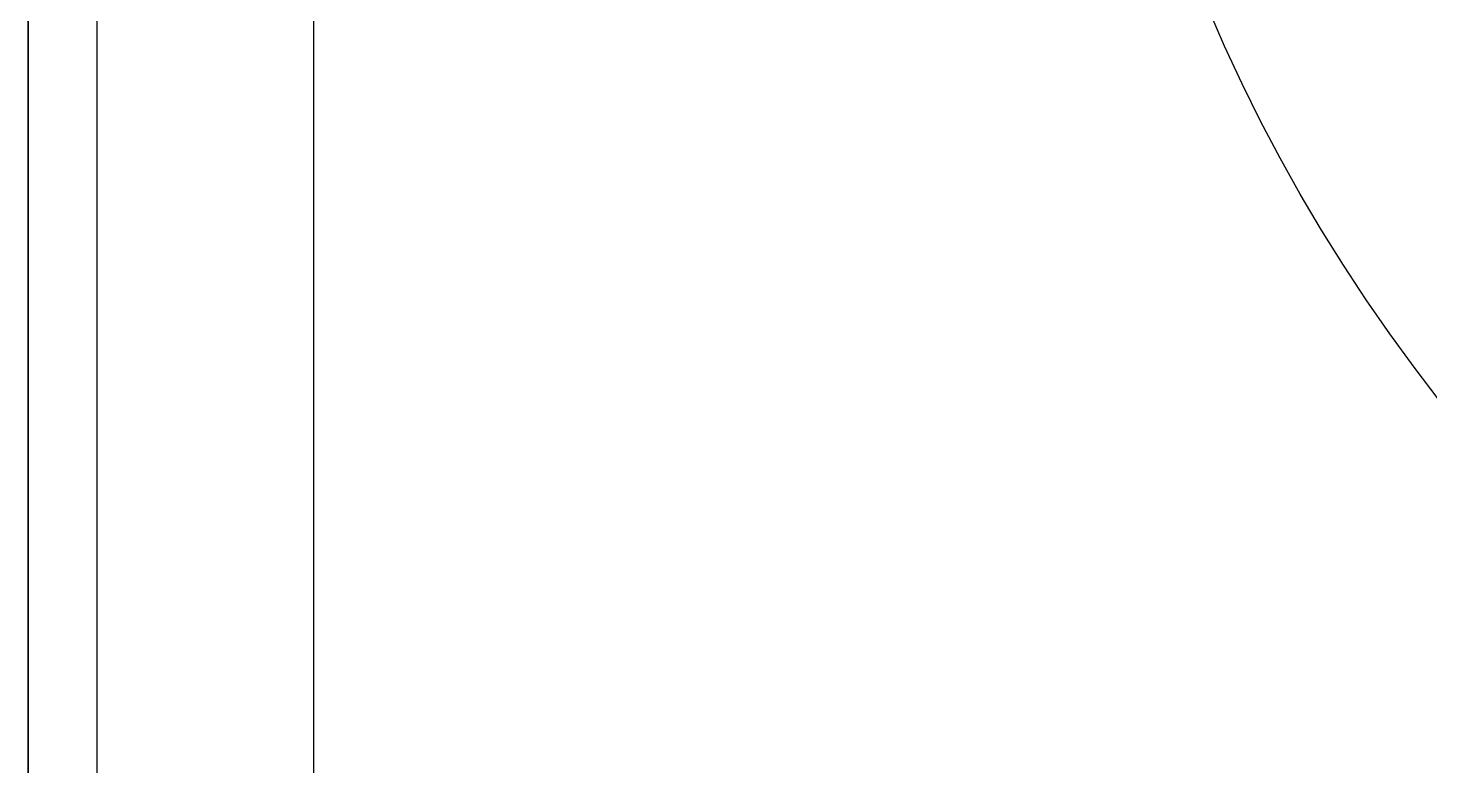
# Model space of a CAD drawing. Extents: x 11992 to 29481, y -6727 to 6811.
# Drawn here: x 14399.6 to 14497.8, y 1454.4 to 1506 of the extents above; entities that cross this region are included whole.
import ezdxf

# ---------------------------------------------------------------- set-up
doc = ezdxf.new("R2010")
doc.units = 0
doc.header["$MEASUREMENT"] = 0
doc.linetypes.add('DASHED', pattern=[19.05, 12.7, -6.35])
doc.layers.get('0').update_dxf_attribs({"color": 8, "linetype": 'CONTINUOUS'})
for name, color, linetype in [('DQ-BEAM-DASH', 8, 'DASHED'), ('FF-FINISH【完成面】', 8, 'CONTINUOUS'), ('WALL', 8, 'CONTINUOUS'), ('zoylight 0装饰灯', 6, 'CONTINUOUS')]:
    doc.layers.add(name, color=color, linetype=linetype)

# ---------------------------------------------------------------- blocks, each defined once
blk = doc.blocks.new('MB-B')
at = {"layer": 'DQ-BEAM-DASH', "ltscale": 0.01}
blk.add_line((-15700, 7400), (-15700, 5200.001), dxfattribs=at)

msp = doc.modelspace()

# ---------------------------------------------------------------- linework, layer by layer
for p, q in [((14399.619, 630.595, -2440.428), (14399.629, 3630.597, -2440.428)), ((14399.625, 1516.306, -2123.422), (14399.625, 1500.265, -2123.422)), ((14399.625, 1499.789, -1938.425), (14399.625, 1515.89, -1938.425)), ((14404.45, 1478.07, -1930.428), (14404.45, 1516.201, -1930.428)), ((14399.625, 1500.265, -2123.422), (14399.625, 1484.223, -2123.422)), ((14399.625, 1483.688, -1938.425), (14399.625, 1499.789, -1938.425)), ((14399.625, 1486.001, -2123.422), (14399.625, 1485.415, -2123.751)), ((14399.625, 1485.415, -2123.751), (14399.625, 1484.828, -2124.08)), ((14399.625, 1484.828, -2124.08), (14399.625, 1484.242, -2124.409)), ((14399.625, 1484.242, -2124.409), (14399.625, 1483.655, -2124.738)), ((14399.625, 1484.223, -2123.422), (14399.625, 1468.182, -2123.422)), ((14399.625, 1467.587, -1938.425), (14399.625, 1483.688, -1938.425)), ((14399.625, 1483.655, -2124.738), (14399.625, 1483.069, -2125.067)), ((14399.625, 1483.069, -2125.067), (14399.625, 1482.482, -2125.396)), ((14399.625, 1482.482, -2125.396), (14399.625, 1481.896, -2125.725)), ((14399.625, 1481.896, -2125.725), (14399.625, 1481.309, -2126.054)), ((14399.625, 1481.309, -2126.054), (14399.625, 1480.723, -2126.383)), ((14399.625, 1480.723, -2126.383), (14399.625, 1480.136, -2126.712)), ((14399.625, 1480.136, -2126.712), (14399.625, 1479.55, -2127.04)), ((14399.625, 1479.889, -2123.422), (14399.625, 1479.334, -2125.796)), ((14399.625, 1479.865, -2123.422), (14399.625, 1478.918, -2127.472)), ((14399.625, 1479.55, -2127.04), (14399.625, 1478.963, -2127.369)), ((14399.625, 1479.334, -2125.796), (14399.625, 1478.776, -2128.169)), ((14399.625, 1478.918, -2127.472), (14399.625, 1477.964, -2131.52)), ((14399.625, 1478.776, -2128.169), (14399.625, 1478.216, -2130.542)), ((14399.625, 1478.216, -2130.542), (14399.625, 1477.653, -2132.914)), ((14399.625, 1477.964, -2131.52), (14399.625, 1477.001, -2135.566)), ((14399.625, 1477.653, -2132.914), (14399.625, 1477.087, -2135.285)), ((14404.45, 1439.938, -1930.428), (14404.45, 1478.07, -1930.428)), ((14399.625, 1477.087, -2135.285), (14399.625, 1476.518, -2137.655)), ((14399.625, 1477.001, -2135.566), (14399.625, 1476.031, -2139.609)), ((14399.625, 1476.518, -2137.655), (14399.625, 1475.946, -2140.025)), ((14399.625, 1476.031, -2139.609), (14399.625, 1475.052, -2143.651)), ((14399.625, 1475.946, -2140.025), (14399.625, 1475.372, -2142.394)), ((14399.625, 1475.372, -2142.394), (14399.625, 1474.795, -2144.762)), ((14399.625, 1475.052, -2143.651), (14399.625, 1474.066, -2147.691)), ((14399.625, 1474.795, -2144.762), (14399.625, 1474.215, -2147.13)), ((14399.625, 1474.215, -2147.13), (14399.625, 1473.632, -2149.497)), ((14399.625, 1474.066, -2147.691), (14399.625, 1473.072, -2151.729)), ((14399.625, 1473.632, -2149.497), (14399.625, 1473.047, -2151.863)), ((14399.625, 1473.072, -2151.729), (14399.625, 1472.07, -2155.766)), ((14399.625, 1472.07, -2155.766), (14399.625, 1471.06, -2159.8)), ((14399.625, 1471.06, -2159.8), (14399.625, 1470.042, -2163.832)), ((14399.625, 1470.042, -2163.832), (14399.625, 1469.017, -2167.862)), ((14399.625, 1469.017, -2167.862), (14399.625, 1467.983, -2171.891)), ((14399.625, 1468.182, -2123.422), (14399.625, 1452.14, -2123.422)), ((14399.625, 1467.983, -2171.891), (14399.625, 1467.797, -2172.615)), ((14399.625, 1467.797, -2172.615), (14399.625, 1467.611, -2173.339)), ((14399.625, 1467.611, -2173.339), (14399.625, 1467.425, -2174.063)), ((14399.625, 1451.486, -1938.425), (14399.625, 1467.587, -1938.425)), ((14399.625, 1467.425, -2174.063), (14399.625, 1467.238, -2174.787)), ((14399.625, 1467.238, -2174.787), (14399.625, 1467.051, -2175.511)), ((14399.625, 1467.051, -2175.511), (14399.625, 1466.865, -2176.235)), ((14399.625, 1466.865, -2176.235), (14399.625, 1466.678, -2176.959)), ((14399.625, 1466.678, -2176.959), (14399.625, 1466.491, -2177.683)), ((14399.625, 1466.491, -2177.683), (14399.625, 1466.304, -2178.407)), ((14399.625, 1466.304, -2178.407), (14399.625, 1466.117, -2179.13)), ((14399.625, 1466.117, -2179.13), (14399.625, 1465.929, -2179.854)), ((14399.625, 1465.929, -2179.854), (14399.625, 1465.742, -2180.578)), ((14399.625, 1465.742, -2180.578), (14399.625, 1465.536, -2181.375)), ((14399.625, 1465.536, -2181.375), (14399.625, 1465.329, -2182.171)), ((14399.625, 1465.329, -2182.171), (14399.625, 1465.122, -2182.968)), ((14399.625, 1465.122, -2182.968), (14399.625, 1464.915, -2183.765)), ((14399.625, 1464.915, -2183.765), (14399.625, 1464.708, -2184.561)), ((14399.625, 1464.708, -2184.561), (14399.625, 1464.5, -2185.357)), ((14399.625, 1464.5, -2185.357), (14399.625, 1464.293, -2186.154)), ((14399.625, 1464.293, -2186.154), (14399.625, 1464.086, -2186.95)), ((14399.625, 1464.086, -2186.95), (14399.625, 1463.878, -2187.747)), ((14399.625, 1463.878, -2187.747), (14399.625, 1463.67, -2188.543)), ((14399.625, 1463.67, -2188.543), (14399.625, 1463.462, -2189.339)), ((14399.625, 1463.462, -2189.339), (14399.625, 1463.254, -2190.136)), ((14399.625, 1463.254, -2190.136), (14399.625, 1462.728, -2192.148)), ((14399.625, 1462.728, -2192.148), (14399.625, 1462.202, -2194.161)), ((14399.625, 1462.202, -2194.161), (14399.625, 1461.675, -2196.173)), ((14399.625, 1461.675, -2196.173), (14399.625, 1461.148, -2198.185)), ((14399.625, 1461.148, -2198.185), (14399.625, 1460.621, -2200.198)), ((14399.625, 1460.621, -2200.198), (14399.625, 1460.093, -2202.21)), ((14399.625, 1460.093, -2202.21), (14399.625, 1459.565, -2204.222)), ((14399.625, 1459.565, -2204.222), (14399.625, 1459.036, -2206.234)), ((14399.625, 1459.036, -2206.234), (14399.625, 1458.507, -2208.246)), ((14399.625, 1458.507, -2208.246), (14399.625, 1457.978, -2210.257)), ((14399.625, 1457.978, -2210.257), (14399.625, 1457.448, -2212.269)), ((14399.625, 1457.448, -2212.269), (14399.625, 1456.918, -2214.281)), ((14399.625, 1456.918, -2214.281), (14399.625, 1456.434, -2216.118)), ((14399.625, 1456.434, -2216.118), (14399.625, 1455.95, -2217.956)), ((14399.625, 1455.95, -2217.956), (14399.625, 1455.465, -2219.794)), ((14399.625, 1455.465, -2219.794), (14399.625, 1454.98, -2221.631)), ((14399.625, 1454.98, -2221.631), (14399.625, 1454.495, -2223.469)), ((14399.625, 1454.495, -2223.469), (14399.625, 1454.01, -2225.306))]:
    msp.add_line(p, q)
at = {"layer": 'FF-FINISH【完成面】', "elevation": 0}
msp.add_lwpolyline([(16119.609, 650.547), (14419.609, 650.547), (14419.609, 4210.547), (17179.609, 4210.547), (17179.609, 1589.384)], dxfattribs=at)
at = {"layer": 'WALL'}
msp.add_line((14399.609, 630.547), (14399.609, 3730.547), dxfattribs=at)
at = {"layer": 'zoylight 0装饰灯'}
msp.add_circle((14593.05, 1554.278), 120.31, dxfattribs=at)

# ---------------------------------------------------------------- block references
msp.add_blockref('MB-B', (30099.609, -4369.453))

doc.saveas('drawing.dxf')
